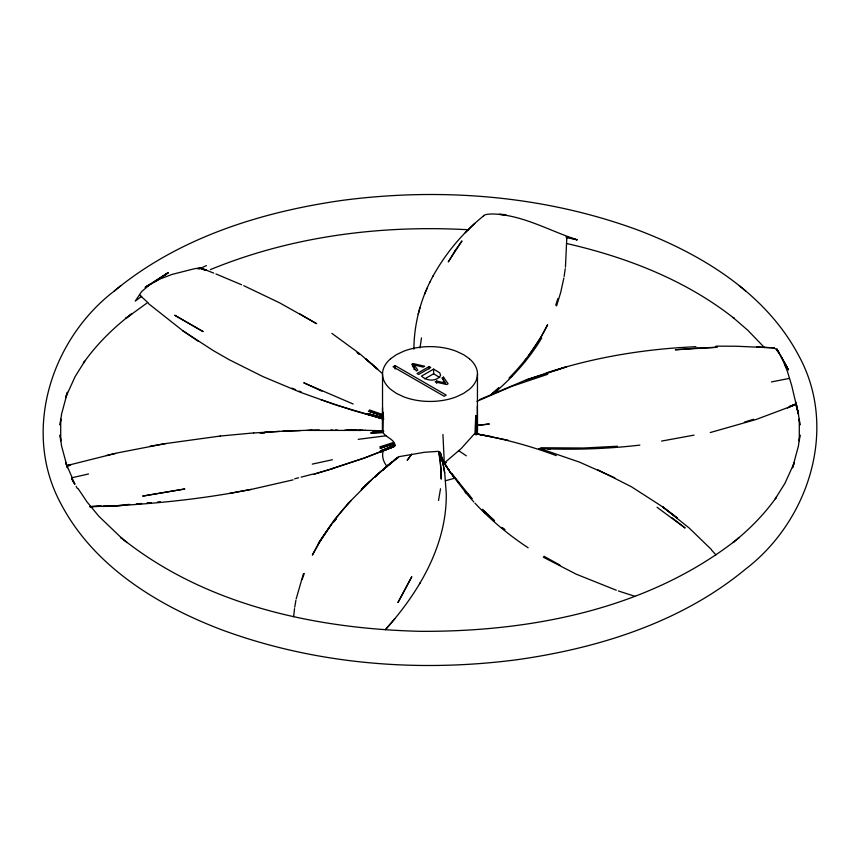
<?xml version="1.0" encoding="UTF-8"?>
<svg xmlns="http://www.w3.org/2000/svg" width="860" height="860" viewBox="0 0 860 860"><rect width="100%" height="100%" fill="white"/><g stroke="black" fill="none" stroke-linecap="round" stroke-linejoin="round"><path stroke-width="1.29" d="M393.988 446.566L379.69 452.317L393.988 446.566C397.363 439.933 384.323 437.353 382.528 431.462L382.528 374.035M477.397 434.053L477.472 374.035M382.668 432.042L383.065 412.144M475.333 434.171L475.698 415.552L476.171 435.01M475.268 433.977L475.698 415.552M413.886 349.181C414.047 325.951 419.659 302.806 429.968 281.994M293.636 616.706L294.539 608.59M565.257 268.685L564.117 276.479M565.461 267.148L566.761 238.661M420.024 347.902L421.486 337.883M294.743 607.203L295.883 600.409M392.214 461.702L399.169 456.649L424.453 452.274L438.353 451.349L440.288 452.51L439.858 454.531M438.514 500.509L440.524 488.749M563.859 278.027L560.677 292.507L556.603 305.891M383.184 450.866C381.56 456.402 383.549 462.465 387.279 466.7M296.141 599.022L303.397 573.856M385.334 629.724C418.852 592.4 446.985 545.208 446.265 493.489L444.727 472.968L442.889 462.884M418.207 314.244L419.949 307.762M382.528 431.312L382.528 407.511M555.7 305.214L557.871 298.56M141.674 296.334L135.235 301.108L141.674 291.529L150.135 284.402M302.129 579.565L304.3 573.448M424.517 294.324L427.13 288.111M432.902 276.286C445.964 252.711 463.862 231.469 484.954 214.806C491.812 213.033 498.95 214.699 505.895 214.667L498.983 214.344M429.796 282.327L433.075 275.963M483.61 215.494L483.32 216.29M419.68 583.596L420.046 582.962M773.71 348.192L775.741 348.859L779.558 353.879M541.736 337.926C529.298 358.813 512.883 377.121 494.403 392.837L495.639 391.655M318.264 543.208L335.067 518.935L349.031 502.498M331.283 524.578L319.092 542.843L312.384 555.087C322.64 535.221 335.938 517.032 351.031 500.574M528.717 355.406L540.908 337.292L547.616 324.736C537.833 344.548 524.525 362.447 508.969 378.099M333.723 522.052L336.002 519.042M334.508 521.042L336.034 519.021M524.761 360.727L526.277 358.77M386.097 628.853L394.729 618.791M347.795 503.788L371.907 479.493M363.124 487.878L361.985 489.071L364.361 486.663M382.603 431.043L383.162 430.796M510.872 377.196L512.205 375.809M496.876 390.709L498.015 389.591L495.639 391.773M465.238 232.737L474.731 223.406M364.361 486.545L365.597 485.33M366.93 484.255L369.37 481.879M377.217 474.763L378.518 473.548M374.584 476.902L377.217 474.537L375.949 475.688M371.971 479.256L373.283 478.085M373.175 478.289L392.515 461.53L376.282 475.494M381.13 471.194L377.121 474.741M384.001 468.84L382.635 470.054L398.202 457.402M382.496 470.022L386.602 466.529M386.742 466.529L390.848 463.035M114.358 290.981C51.31 339.173 21.661 431.118 60.737 503.423C93.385 566.106 157.305 605.268 221.482 629.713C315.577 664.522 418.465 672.66 517.591 659.641C599.022 648.064 681.442 622.231 745.641 569.051C808.69 520.87 838.339 428.925 799.262 356.62C766.604 293.937 702.717 254.721 638.518 230.286C544.423 195.478 441.535 187.34 342.409 200.358C260.988 211.947 178.514 237.736 114.358 290.981L120.636 285.81M383.904 468.668L388.075 465.099M737.901 538.543L739.17 537.5L732.989 542.574C749.436 529.384 764.443 514.248 776.58 496.962L775.279 498.789L784.868 483.46L794.414 462.476L792.544 467.797L798.424 446.007L799.897 435.01L799.295 440.997L799.295 419.003L799.897 425.023L798.424 414.036L791.684 385.484L787.405 371.445L783.062 360.534L788.233 369.649L784.933 364.93M388.01 465.367L389.408 464.174M390.881 462.831L392.321 461.616L389.451 463.959L392.289 461.863M127.044 317.447L125.775 318.447L132.096 313.491C113.649 327.606 96.793 344.021 83.42 363.081L84.721 361.243L75.132 376.572L65.586 397.556L67.456 392.235L61.576 414.036L60.103 425.023L60.705 419.003L60.705 440.997L60.103 435.01L61.576 446.007L67.456 467.797L65.586 462.476L72.433 478.278M393.654 460.53L397.933 457.133M125.775 318.447L147.125 302.924M734.225 541.553C645.58 609.654 529.943 631.896 420.314 631.326C315.018 628.757 204.444 604.999 120.83 537.5L127.011 542.574M395.019 459.552L396.492 458.423M390.515 358.813L396.46 354.642L403.641 351.235A47.332 27.326 0 0 1 456.273 351.235L463.572 354.664L469.485 358.813M156.843 280.532L168.098 272.76L145.254 287.219L159.455 279.253L171.806 274.48L193.758 268.9L200.1 267.782L202.68 268.728M154.671 281.671L168.098 272.76L154.402 281.822M145.254 287.219L151.468 283.563M395.127 365.597L393.084 366.779L444.168 396.267L446.2 395.095L395.127 365.597L395.127 369.048M413.133 363.576L411.757 364.371L416.369 371.004L417.842 370.155L414.101 364.941L423.12 367.102L424.593 366.252L413.133 363.576L413.133 367.08M429.161 366.543L417.035 373.552L418.637 374.476L430.763 367.478L429.161 366.543L429.161 368.875M433.612 369.112L421.486 376.11C426.667 381.044 436.428 382.023 440.621 375.433L439.783 372.875L433.612 369.112L433.612 373.777L424.786 378.873M436.719 381.055L435.246 381.894L446.738 384.56L448.103 383.775L443.459 377.153L441.997 378.002L445.706 383.194L436.719 381.055L436.719 383.388M450.446 472.484L444.265 463.056L461.196 448.576L474.161 434.106L475.268 433.859M476.935 401.33L511.377 386.505L547.723 374.283M199.283 268.997L206.389 265.579M479.805 399.491L526.471 379.754L566.665 366.779L526.245 379.937M197.8 268.943L200.273 267.804L213.764 273.125M389.784 447.264L395.095 445.007L380.432 450.93L395.095 445.2M796.36 404.383L756.101 419.487L710.242 432.548M210.399 269.599C291.766 236.167 381.163 224.825 468.646 229.77M393.751 446.587L364.726 457.907L332.788 468.442L364.694 457.885L394.557 446.243L393.418 446.738M389.644 447.952L393.321 446.759M787.438 407.919L789.641 407.07M388.44 448.404L380.023 451.521L392.515 446.834L391.752 446.813M446.297 462.54L444.233 463.228L440.385 453.532M455.112 478.074L445.448 480.751M379.722 446.899L393.084 442.61M744.405 422.11L753.596 419.282M545.982 373.046C594.378 357.158 645.043 348.923 695.869 346.72M333.39 468.356L313.545 474.301L333.228 468.453M67.155 465.679L70.531 464.712L66.682 465.808M68.402 465.722L70.563 465.12L68.284 465.754M68.155 465.271L117.659 452.854L165.7 443.556M294.679 478.805L298.538 477.805M301.108 477.139L312.685 474.15M293.11 479.858L251.41 489.383L229.631 493.393C187.964 500.477 145.813 504.422 103.598 506.411M106.403 455.531L115.595 453.392M71.692 477.805L88.569 473.967M312.277 464.12L332.422 459.735M694.074 435.128L661.598 441.072M771.431 381.937L789.512 378.368M229.631 493.393L251.12 489.404M149.801 446.297L165.829 443.523M165.926 443.534L220.386 436.02M386.204 435.751L358.212 439.331M639.851 445.104C606.279 449.038 572.394 450.027 538.629 448.533M220.149 436.041L253.754 432.913M150.995 502.638L147.006 503.025L151.016 502.627M157.638 502.003L160.304 501.745M617.437 446.243L583.832 448.017L540.768 447.759M124.334 504.788L129.677 504.39M136.342 503.895L141.685 503.498M253.549 432.988L287.455 430.892L319.232 429.978M260.021 433.042L265.009 432.698L261.247 432.967M264.74 432.204L279.36 431.43M597.507 447.899L602.484 447.63L597.485 447.856M282.746 431.269L300.377 430.591M103.802 506.217L89.719 506.809M90.128 506.594L101.652 506.088M90.311 506.562L100.405 506.131M306.934 430.409L360.716 430.409M351.493 430.14L353.804 430.075M309.772 430.344L312.115 430.312M344.581 430.237L346.892 430.215M330.648 430.097L332.992 430.097M715.95 346.161L736.096 346.225L774.376 347.913L756.531 346.881M335.292 430.075L337.604 430.097M360.748 430.237L363.06 430.247M358.448 430.409L360.748 430.419M346.988 429.925L365.457 430.29M351.6 429.957L356.212 430.043M349.16 430.172L351.493 430.215M351.493 430.021L353.836 430.021M374.551 430.634L376.852 430.699M372.272 430.752L383.667 431.118L381.464 430.892M365.425 430.269L379.228 430.752L374.616 430.559M372.24 430.699L376.852 430.892M376.884 430.903L383.667 431.118M383.162 431.29L374.648 431L382.291 431.279M379.152 430.946L381.431 431.064M500.015 214.473C527.266 217.526 551.55 231.48 577.114 239.822L566.729 237.575M474.763 433.644L475.698 433.795C503.132 438.632 530.147 445.846 556.237 455.617M491.597 436.654L475.128 433.623L508.163 440.245M140.642 295.98L139.643 295.055L148.393 303.042M566.493 243.466C626.446 257.172 685.613 280.005 734.225 318.447L732.989 317.469L747.781 330.251L764.508 347.623M383.657 418.659L367.865 414.434L383.442 418.583M383.442 417.938L367.532 413.552L383.41 417.949M383.678 419.056L336.4 405.135M382.721 418.82L352.299 410.231L320.866 399.685M566.729 236.908L565.955 236.962M577.114 239.822L566.665 236.833L566.697 238.542M367.532 413.552L378.389 416.648M383.463 418.927L373.165 415.928L383.098 418.874M635.379 596.464L618.372 590.96M541.144 448.941L579.489 462.132L614.836 477.827M383.603 416.229L368.402 411.155L382.721 415.885M616.265 590.207L576.178 574.168L543.316 557.194M335.464 404.834L300.516 392.332M369.435 409.94L383.065 414.66M199.671 268.148L205.497 270.405M215.968 273.974L241.628 284.778M353.17 404.017L303.763 382.786L321.898 391.182M300.323 392.257L263.106 376.669L229.265 359.76L213.334 350.633L182.997 330.885L148.597 303.698M291.991 388.118L295.55 389.612M299.108 391.106L301.473 392.106M243.735 285.681L279.511 302.785L316.684 323.639M597.764 469.753L631.466 486.781L662.705 506.895L689.161 527.997L711.37 549.497M543.982 556.269L560.01 565.106M433.612 373.777L439.783 377.54M458.864 450.812L466.346 455.821M444.298 463.035L445.061 464.368L444.233 463.078L445.104 464.314L444.298 463.002L442.932 434.472M299.989 314.029L316.018 323.478M198.133 341.162L182.997 330.885L183.707 331.369M528.115 547.766C508.765 535.027 490.823 520.139 475 503.207M331.885 333.379L359.652 353.686L382.431 373.552M657.051 507.26L685.151 528.029L672.187 517.924M745.641 290.981L739.363 285.81M120.83 537.5L122.098 538.543L98.749 516.15L87.064 501.993L78.109 488.609M375.111 366.704L376.583 368.048M483.417 511.463L484.889 512.893M711.607 550.099L715.982 554.893M466.206 493.199L449.479 471.237L451.382 473.838M473.86 501.982L465.142 492.006M467.646 493.758L472.054 498.703L451.543 473.322L459.326 483.632M453.188 476.504L454.188 477.773L452.252 475.15M444.233 463.228L448.64 469.829M785.029 365.059L788.233 369.649L779.923 354.471M446.834 467.163L448.544 469.925M449.511 470.979L448.608 469.657L449.511 471.065M446.802 467.034L445.136 464.25L445.964 465.658M798.424 414.036L796.392 404.565L794.016 405.425L796.36 404.501L798.424 414.036L796.005 405.06M781.955 358.201L788.233 369.649L780.923 356.212M788.233 369.649L776.913 349.074L779.429 353.546M776.913 349.074L779.321 353.395M74.906 484.029L71.767 478.31L73.132 481.568M76.164 486.319L77.421 488.598M74.809 484.298L71.767 478.31L73.175 481.621M74.014 482.847L71.767 478.31L73.842 482.696M441.223 455.94L440.191 452.338L442.792 462.325M795.65 401.856L796.392 404.598M440.46 453.145L442.889 463.153M440.255 453.951L440.987 457.273M440.385 454.843L441.696 461.067M442.857 462.594L444.663 472.624M477.031 425.195L477.332 428.151M477.364 406.339L477.472 430.774M443.459 377.153L443.459 381.818M414.101 364.941L414.101 369.617M469.485 358.856A47.332 27.326 0 0 1 469.485 389.247L463.572 393.396L456.359 396.825A47.332 27.326 0 0 1 403.727 396.825L396.46 393.418L390.515 389.247A47.332 27.326 0 0 1 390.515 358.856M411.725 576.845L398.029 602.419L411.725 576.845M455.058 250.69L448.275 261.934L461.971 240.918L455.058 250.69M411.66 454.306L407.188 460.315L411.693 454.284M366.134 484.986L361.286 489.824L371.112 480.256L366.134 484.986M375.917 475.945L374.648 477.139L375.981 475.902M498.714 387.914L490.888 394.794L498.714 387.914M796.253 404.103L789.437 406.834L796.253 404.103M394.987 445.684L380.292 451.737L394.987 445.684M795.887 403.963L789.469 406.543L795.887 403.963M389.913 444.942L380.088 448.339L394.686 443.459L389.913 444.942M477.203 425.453L489.125 424.002L477.203 425.453M184.674 488.996L142.846 496.059L184.674 488.996M697.277 348.106L675.326 349.784L717.154 347.279L697.245 348.128M123.603 505.315L103.426 506.433L123.603 505.315M382.797 432.472L370.875 432.988L382.797 432.472M550.228 448.898L547.885 448.898L550.228 448.941M200.143 267.954L206.647 270.449L200.143 267.954M202.949 331.519L174.849 315.308L202.949 331.519M677.003 517.774L662.705 506.895L677.003 517.774M358.986 354.03L357.094 352.557L358.942 354.008M504.798 529.76L501.96 527.481L504.809 529.738M371.671 363.909L365.489 358.685L377.658 369.252L371.671 363.909M494.511 520.762L482.342 509.421L494.511 520.762M440.32 460.283L438.815 451.962L441.191 469.657L441.223 479.127L440.288 460.218"/></g></svg>
